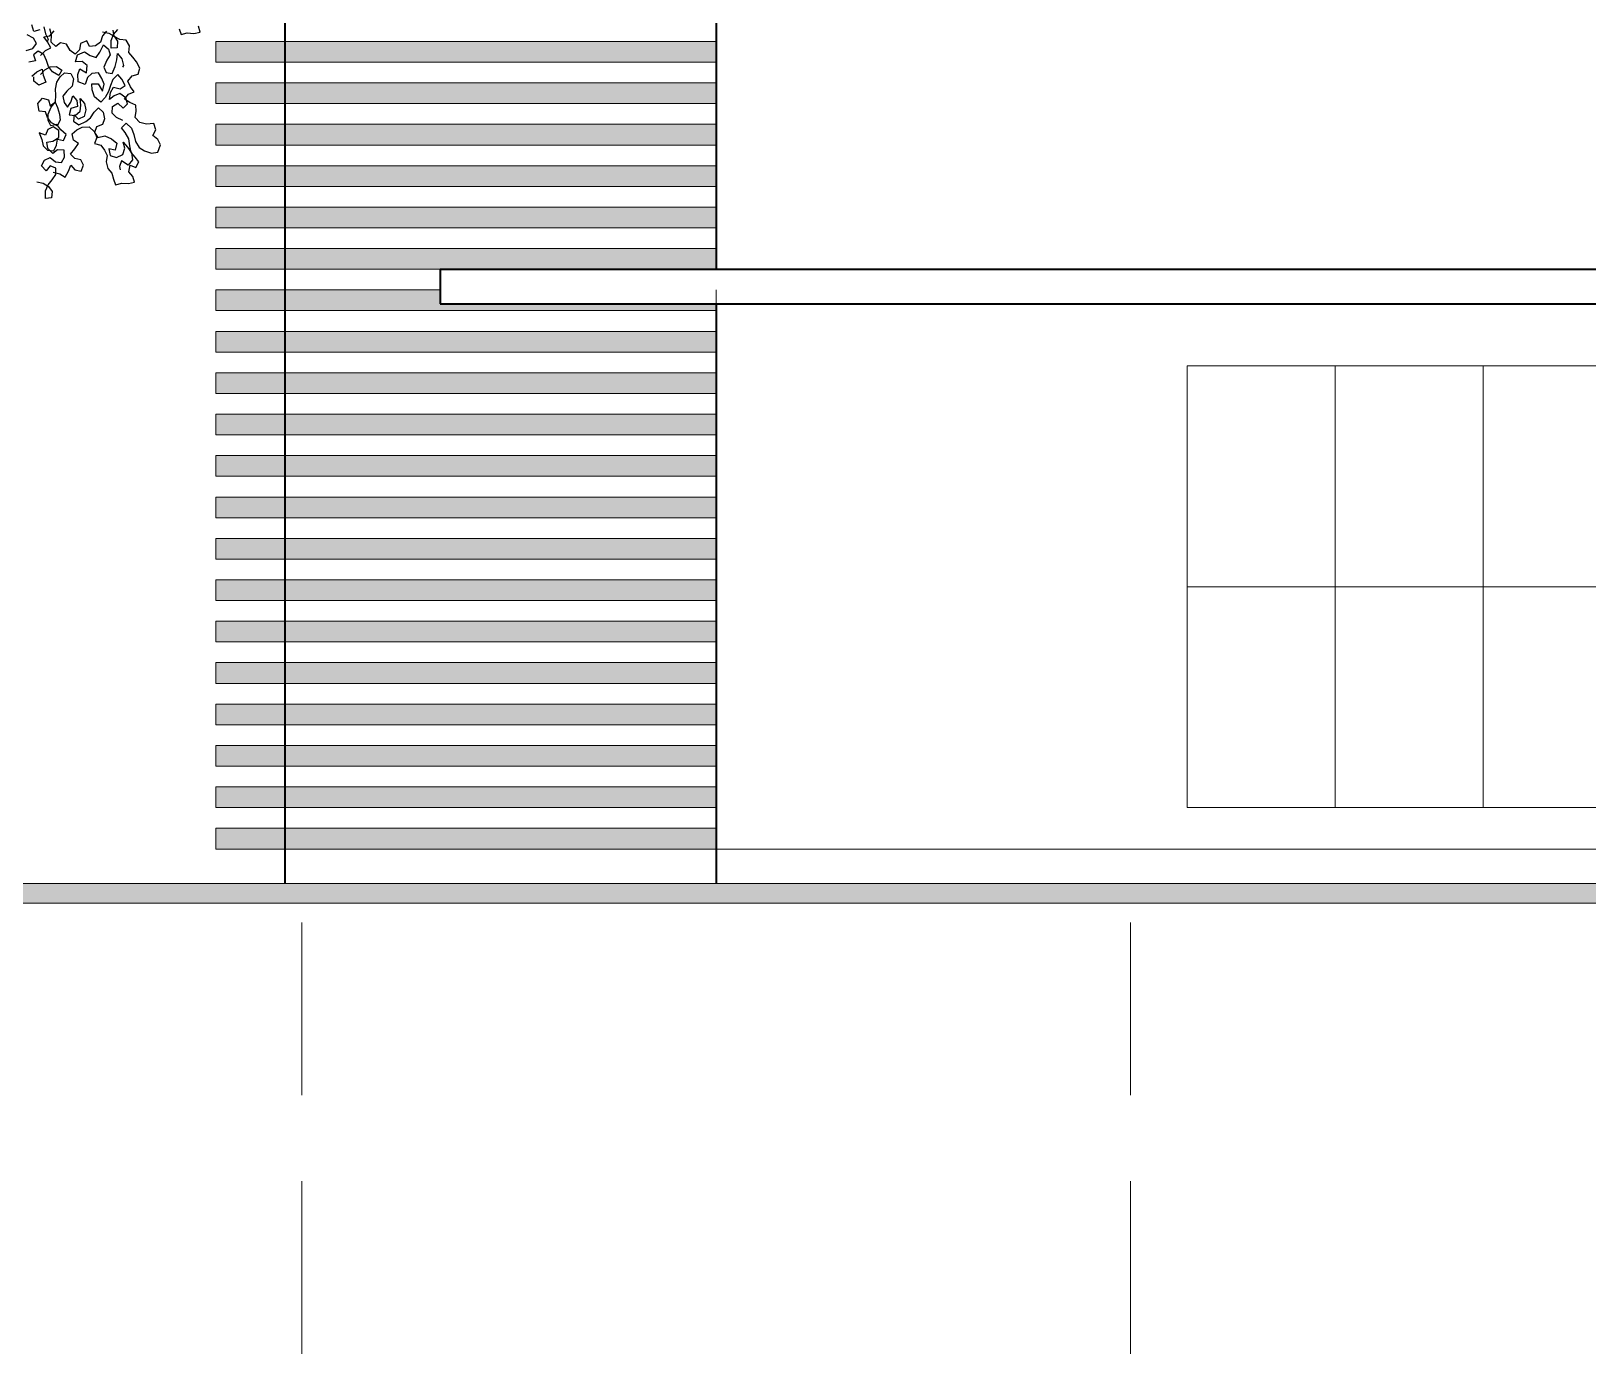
# Model space of a CAD drawing. Header units: millimetres. Extents: x 1564 to 2013, y 216 to 285.
# Drawn here: x 1954.41 to 1965.69, y 217.29 to 226.88 of the extents above; entities that cross this region are included whole.
import ezdxf

# ---------------------------------------------------------------- set-up
doc = ezdxf.new("R2010")
doc.units = ezdxf.units.MM
doc.header["$LTSCALE"] = 10
doc.linetypes.add('DASHED2', pattern=[0.375, 0.25, -0.125])
doc.layers.get('0').update_dxf_attribs({"color": 90})
for name, color, linetype, lineweight in [('CINZA', 252, 'Continuous', 13), ('cinza 03', 252, 'Continuous', 13), ('COTA', 90, 'Continuous', 9), ('linha estutura', 252, 'Continuous', 13), ('pn 02', 16, 'Continuous', 20), ('pn 04', 130, 'Continuous', 40), ('PN 05', 50, 'Continuous', 40), ('PN 06', 1, 'Continuous', 40), ('PN-01', 90, 'Continuous', 13)]:
    doc.layers.add(name, color=color, linetype=linetype, lineweight=lineweight)
doc.layers.add('ÁRVORE PRESERVADA', color=252, linetype='Continuous')

# ---------------------------------------------------------------- blocks, each defined once
blk = doc.blocks.new('A$C338F7350')
for points in [[(9.782, 7.68), (9.801, 7.629), (9.855, 7.644), (9.916, 7.64), (9.972, 7.651), (9.957, 7.705)], [(8.526, 7.439), (8.571, 7.484), (8.62, 7.509), (8.59, 7.563), (8.556, 7.607), (8.61, 7.617), (8.649, 7.662)], [(8.521, 7.672), (8.467, 7.657), (8.447, 7.716)], [(9.087, 7.654), (9.146, 7.643), (9.193, 7.613), (9.225, 7.569), (9.221, 7.509), (9.166, 7.505), (9.165, 7.574), (9.189, 7.629), (9.226, 7.674)], [(8.526, 7.266), (8.566, 7.311), (8.615, 7.336), (8.67, 7.341), (8.719, 7.306), (8.694, 7.257), (8.635, 7.291), (8.6, 7.341), (8.581, 7.395), (8.556, 7.449), (8.506, 7.479), (8.462, 7.444), (8.482, 7.39), (8.422, 7.38)], [(8.398, 7.484), (8.457, 7.504), (8.491, 7.548), (8.462, 7.597), (8.407, 7.627)], [(8.642, 6.383), (8.703, 6.368), (8.75, 6.338), (8.781, 6.392), (8.801, 6.445), (8.838, 6.403), (8.896, 6.392), (8.916, 6.445), (8.892, 6.494), (8.838, 6.507), (8.797, 6.546), (8.838, 6.594), (8.872, 6.643), (8.825, 6.673), (8.814, 6.729), (8.855, 6.766), (8.904, 6.79), (8.966, 6.793), (9.016, 6.748), (9.036, 6.696), (9.016, 6.643), (9.073, 6.626), (9.105, 6.582), (9.129, 6.533), (9.122, 6.477), (9.136, 6.416), (9.172, 6.374), (9.188, 6.32), (9.207, 6.269), (9.262, 6.284), (9.322, 6.28), (9.379, 6.291), (9.363, 6.345), (9.327, 6.387), (9.338, 6.445), (9.39, 6.425), (9.417, 6.476), (9.385, 6.52), (9.348, 6.561), (9.335, 6.622), (9.325, 6.686), (9.292, 6.741), (9.26, 6.785), (9.303, 6.828), (9.349, 6.781), (9.371, 6.725), (9.387, 6.66), (9.42, 6.605), (9.467, 6.575), (9.531, 6.556), (9.59, 6.563), (9.613, 6.629), (9.59, 6.678), (9.544, 6.714), (9.571, 6.765), (9.554, 6.824), (9.487, 6.819), (9.426, 6.834), (9.383, 6.877), (9.394, 6.935), (9.389, 6.99), (9.334, 7.015), (9.288, 7.044), (9.324, 7.089), (9.376, 7.109), (9.341, 7.157), (9.317, 7.206), (9.357, 7.254), (9.412, 7.269), (9.425, 7.324), (9.396, 7.381), (9.364, 7.425), (9.327, 7.467), (9.331, 7.527), (9.301, 7.578), (9.245, 7.584), (9.194, 7.611), (9.183, 7.668)], [(9.123, 7.661), (9.087, 7.616), (9.069, 7.559), (9.025, 7.527), (8.97, 7.522), (8.946, 7.571), (8.89, 7.549), (8.88, 7.491), (8.841, 7.45), (8.796, 7.486), (8.762, 7.541), (8.708, 7.555), (8.664, 7.522), (8.623, 7.561), (8.625, 7.626), (8.61, 7.68)], [(8.557, 7.7), (8.573, 7.635), (8.597, 7.586), (8.588, 7.563)], [(9.272, 6.85), (9.214, 6.879), (9.174, 6.918), (9.178, 6.978), (9.228, 7.009), (9.274, 6.961), (9.313, 7.002), (9.298, 7.056), (9.246, 7.094), (9.194, 7.075), (9.15, 7.042), (9.159, 7.105), (9.188, 7.152), (9.249, 7.137), (9.293, 7.169), (9.264, 7.226), (9.228, 7.268), (9.18, 7.222), (9.16, 7.169), (9.142, 7.113), (9.111, 7.059), (9.072, 7.018), (9.015, 7.065), (8.995, 7.127), (8.991, 7.183), (9.048, 7.183), (9.089, 7.115), (9.102, 7.18), (9.082, 7.232), (9.051, 7.283), (8.992, 7.276), (8.951, 7.239), (8.931, 7.176), (8.869, 7.202), (8.864, 7.268), (8.884, 7.32), (8.943, 7.281), (8.949, 7.348), (8.904, 7.384), (8.842, 7.381), (8.861, 7.445), (8.925, 7.472), (8.975, 7.438), (9.031, 7.421), (9.065, 7.47), (9.096, 7.535), (9.141, 7.498), (9.156, 7.444), (9.126, 7.397), (9.1, 7.335), (9.12, 7.284), (9.176, 7.277), (9.202, 7.339), (9.217, 7.4), (9.224, 7.456), (9.263, 7.41), (9.277, 7.349), (9.269, 7.333)], [(8.447, 7.251), (8.492, 7.291), (8.541, 7.316), (8.551, 7.261), (8.576, 7.197), (8.512, 7.172), (8.467, 7.207), (8.467, 7.247)], [(8.494, 6.294), (8.552, 6.283), (8.599, 6.253), (8.631, 6.209), (8.627, 6.149), (8.572, 6.145), (8.571, 6.213), (8.596, 6.269), (8.632, 6.314), (8.666, 6.363), (8.665, 6.42), (8.613, 6.441), (8.577, 6.396), (8.537, 6.441), (8.564, 6.492), (8.613, 6.516), (8.661, 6.476), (8.717, 6.469), (8.744, 6.52), (8.741, 6.582), (8.681, 6.586), (8.637, 6.553), (8.594, 6.597), (8.583, 6.653), (8.639, 6.665), (8.694, 6.698), (8.692, 6.76), (8.642, 6.793), (8.593, 6.77), (8.573, 6.717), (8.514, 6.739), (8.538, 6.679), (8.55, 6.622), (8.59, 6.583), (8.646, 6.576), (8.673, 6.627), (8.68, 6.683), (8.734, 6.67), (8.759, 6.725), (8.711, 6.766), (8.676, 6.814), (8.619, 6.803), (8.596, 6.852), (8.595, 6.909), (8.622, 6.971), (8.658, 7.016), (8.682, 6.967), (8.7, 6.909), (8.704, 6.854), (8.677, 6.803), (8.626, 6.83), (8.591, 6.878), (8.572, 6.93), (8.516, 6.936), (8.504, 7.004), (8.544, 7.052), (8.599, 7.038), (8.614, 6.984), (8.662, 7.019), (8.666, 7.079), (8.662, 7.134), (8.674, 7.199), (8.704, 7.246), (8.745, 7.283), (8.801, 7.276), (8.825, 7.227), (8.813, 7.162), (8.765, 7.116), (8.729, 7.071), (8.74, 7.014), (8.772, 6.97), (8.802, 7.017), (8.82, 7.074), (8.856, 7.032), (8.861, 6.977), (8.802, 6.959), (8.785, 6.902), (8.84, 6.896), (8.886, 6.935), (8.893, 6.991), (8.886, 7.05), (8.925, 7.004), (8.936, 6.948), (8.921, 6.887), (8.872, 6.863), (8.831, 6.902), (8.825, 6.846), (8.874, 6.812), (8.936, 6.843), (8.98, 6.876), (9.013, 6.925), (9.052, 6.966), (9.093, 6.927), (9.107, 6.866), (9.087, 6.813), (9.035, 6.794), (9.015, 6.741), (9.047, 6.697), (9.108, 6.711), (9.17, 6.685), (9.218, 6.644), (9.202, 6.583), (9.144, 6.594), (9.158, 6.533), (9.214, 6.515), (9.272, 6.544), (9.29, 6.601), (9.274, 6.655), (9.313, 6.61), (9.351, 6.557), (9.36, 6.494), (9.32, 6.446), (9.261, 6.486), (9.241, 6.433), (9.248, 6.403)]]:
    blk.add_lwpolyline(points)

msp = doc.modelspace()

# ---------------------------------------------------------------- hatches: boundary and pattern name
at = {"layer": 'cinza 03'}
for points in [[(1959.375, 226.8), (1959.375, 226.65), (1955.75, 226.65), (1955.75, 226.8)], [(1959.375, 226.5), (1959.375, 226.35), (1955.75, 226.35), (1955.75, 226.5)], [(1959.375, 226.2), (1959.375, 226.05), (1955.75, 226.05), (1955.75, 226.2)], [(1959.375, 225.9), (1959.375, 225.75), (1955.75, 225.75), (1955.75, 225.9)], [(1959.375, 225.6), (1959.375, 225.45), (1955.75, 225.45), (1955.75, 225.6)], [(1959.375, 225.3), (1959.375, 225.15), (1955.75, 225.15), (1955.75, 225.3)], [(1959.375, 224.7), (1959.375, 224.55), (1955.75, 224.55), (1955.75, 224.7)], [(1959.375, 224.4), (1959.375, 224.25), (1955.75, 224.25), (1955.75, 224.4)], [(1959.375, 224.1), (1959.375, 223.95), (1955.75, 223.95), (1955.75, 224.1)], [(1959.375, 223.8), (1959.375, 223.65), (1955.75, 223.65), (1955.75, 223.8)], [(1959.375, 223.5), (1959.375, 223.35), (1955.75, 223.35), (1955.75, 223.5)], [(1959.375, 223.2), (1959.375, 223.05), (1955.75, 223.05), (1955.75, 223.2)], [(1959.375, 222.9), (1959.375, 222.75), (1955.75, 222.75), (1955.75, 222.9)], [(1959.375, 222.6), (1959.375, 222.45), (1955.75, 222.45), (1955.75, 222.6)], [(1959.375, 222.3), (1959.375, 222.15), (1955.75, 222.15), (1955.75, 222.3)], [(1959.375, 222), (1959.375, 221.85), (1955.75, 221.85), (1955.75, 222)], [(1959.375, 221.7), (1959.375, 221.55), (1955.75, 221.55), (1955.75, 221.7)], [(1959.375, 221.4), (1959.375, 221.25), (1955.75, 221.25), (1955.75, 221.4)], [(1959.375, 221.1), (1959.375, 220.95), (1955.75, 220.95), (1955.75, 221.1)]]:
    msp.add_hatch(color=256, dxfattribs=at).paths.add_polyline_path(points)
h = msp.add_hatch(color=256, dxfattribs=at)
h.paths.add_polyline_path([(1956.25, 225), (1956.25, 224.85), (1955.75, 224.85), (1955.75, 225)])
h.paths.add_polyline_path([(1956.375, 224.85), (1956.25, 224.85), (1956.25, 225), (1956.375, 225)])
h.paths.add_polyline_path([(1957.375, 225), (1957.375, 224.9), (1959.375, 224.9), (1959.375, 224.85), (1956.375, 224.85), (1956.375, 225)])
at = {"layer": 'pn 02'}
h = msp.add_hatch(color=256, dxfattribs=at)
h.paths.add_polyline_path([(1960.185, 220.557), (1960.185, 220.7), (1949.204, 220.7), (1949.204, 220.557)])
h.paths.add_polyline_path([(1966.185, 220.557), (1966.185, 220.7), (1960.185, 220.7), (1960.185, 220.557)])

# ---------------------------------------------------------------- linework, layer by layer
at = {"layer": 'CINZA'}
for p, q in [((1963.857, 221.25), (1963.857, 224.45)), ((1964.929, 221.25), (1964.929, 224.45)), ((1966, 222.85), (1962.786, 222.85))]:
    msp.add_line(p, q, dxfattribs=at)
at = {"layer": 'cinza 03'}
for p, q in [((1955.9, 226.8), (1955.75, 226.8)), ((1955.9, 226.5), (1955.75, 226.5)), ((1955.9, 226.2), (1955.75, 226.2)), ((1955.9, 225.9), (1955.75, 225.9)), ((1955.9, 225.6), (1955.75, 225.6)), ((1955.9, 225.3), (1955.75, 225.3)), ((1955.9, 225), (1955.75, 225)), ((1955.9, 224.7), (1955.75, 224.7)), ((1955.9, 224.4), (1955.75, 224.4)), ((1955.9, 224.1), (1955.75, 224.1)), ((1955.9, 223.8), (1955.75, 223.8)), ((1955.9, 223.5), (1955.75, 223.5)), ((1955.9, 223.2), (1955.75, 223.2)), ((1955.9, 222.9), (1955.75, 222.9)), ((1955.9, 222.6), (1955.75, 222.6)), ((1955.9, 222.3), (1955.75, 222.3)), ((1955.9, 222), (1955.75, 222)), ((1955.9, 221.7), (1955.75, 221.7)), ((1955.9, 221.4), (1955.75, 221.4)), ((1955.9, 221.25), (1955.75, 221.25))]:
    msp.add_line(p, q, dxfattribs=at)
for points in [[(1959.375, 226.8), (1959.375, 226.65), (1955.75, 226.65), (1955.75, 226.8)], [(1959.375, 226.5), (1959.375, 226.35), (1955.75, 226.35), (1955.75, 226.5)], [(1959.375, 226.2), (1959.375, 226.05), (1955.75, 226.05), (1955.75, 226.2)], [(1959.375, 225.9), (1959.375, 225.75), (1955.75, 225.75), (1955.75, 225.9)], [(1959.375, 225.6), (1959.375, 225.45), (1955.75, 225.45), (1955.75, 225.6)], [(1959.375, 225.3), (1959.375, 225.15), (1955.75, 225.15), (1955.75, 225.3)], [(1959.375, 224.7), (1959.375, 224.55), (1955.75, 224.55), (1955.75, 224.7)], [(1959.375, 224.4), (1959.375, 224.25), (1955.75, 224.25), (1955.75, 224.4)], [(1959.375, 224.1), (1959.375, 223.95), (1955.75, 223.95), (1955.75, 224.1)], [(1959.375, 223.8), (1959.375, 223.65), (1955.75, 223.65), (1955.75, 223.8)], [(1959.375, 223.5), (1959.375, 223.35), (1955.75, 223.35), (1955.75, 223.5)], [(1959.375, 223.2), (1959.375, 223.05), (1955.75, 223.05), (1955.75, 223.2)], [(1959.375, 222.9), (1959.375, 222.75), (1955.75, 222.75), (1955.75, 222.9)], [(1959.375, 222.6), (1959.375, 222.45), (1955.75, 222.45), (1955.75, 222.6)], [(1959.375, 222.3), (1959.375, 222.15), (1955.75, 222.15), (1955.75, 222.3)], [(1959.375, 222), (1959.375, 221.85), (1955.75, 221.85), (1955.75, 222)], [(1959.375, 221.7), (1959.375, 221.55), (1955.75, 221.55), (1955.75, 221.7)], [(1959.375, 221.4), (1959.375, 221.25), (1955.75, 221.25), (1955.75, 221.4)], [(1959.375, 221.1), (1959.375, 220.95), (1955.75, 220.95), (1955.75, 221.1)]]:
    msp.add_lwpolyline(points, close=True, dxfattribs=at)
msp.add_lwpolyline([(1959.375, 225), (1959.375, 224.85), (1955.75, 224.85), (1955.75, 225), (1957.375, 225)], dxfattribs=at)
at = {"layer": 'COTA'}
for p, q in [((1957.688, 220.95), (1956.25, 220.95)), ((1984.513, 220.95), (1959.375, 220.95))]:
    msp.add_line(p, q, dxfattribs=at)
at = {"layer": 'linha estutura', "linetype": 'DASHED2', "ltscale": 0.5}
for p, q in [((1956.375, 217.293), (1956.375, 220.7)), ((1962.375, 217.293), (1962.375, 220.7))]:
    msp.add_line(p, q, dxfattribs=at)
at = {"layer": 'pn 02'}
for p, q in [((1962.786, 224.45), (1966, 224.45)), ((1962.786, 224.45), (1962.786, 221.25)), ((1966, 224.45), (1962.786, 224.45)), ((1962.786, 221.25), (1966, 221.25)), ((1966, 221.25), (1962.786, 221.25)), ((1948.983, 220.7), (1993.41, 220.7)), ((1948.983, 220.557), (1993.41, 220.557))]:
    msp.add_line(p, q, dxfattribs=at)
at = {"layer": 'pn 04'}
msp.add_line((1956.25, 243.95), (1956.25, 220.7), dxfattribs=at)
at = {"layer": 'PN 05'}
for p, q in [((1959.375, 230.45), (1959.375, 225.15)), ((1959.375, 224.9), (1959.375, 220.7))]:
    msp.add_line(p, q, dxfattribs=at)
at = {"layer": 'PN 06'}
for p, q in [((1957.375, 225.15), (1989.095, 225.15)), ((1957.375, 225.15), (1957.375, 224.9)), ((1957.375, 224.9), (1989.095, 224.9))]:
    msp.add_line(p, q, dxfattribs=at)
at = {"layer": 'PN-01'}
msp.add_line((1994.195, 220.7), (1943.139, 220.7), dxfattribs=at)

# ---------------------------------------------------------------- block references
at = {"layer": 'ÁRVORE PRESERVADA', "xscale": 0.7999999999999545, "yscale": 0.8000000000001819, "zscale": 0.8}
msp.add_blockref('A$C338F7350', (1947.66, 220.747), dxfattribs=at)

doc.saveas('drawing.dxf')
